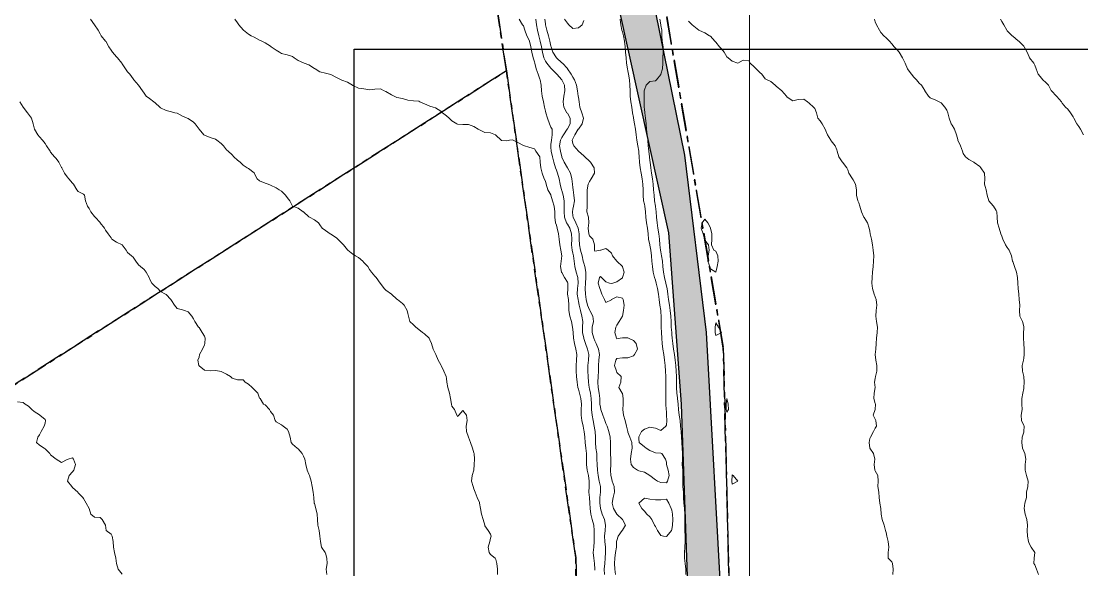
# Model space of a CAD drawing. Header units: centimetres. Extents: x 0 to 642158, y -847 to 649707.
# Drawn here: x 616800.6 to 616897, y 621414.2 to 621464.1 of the extents above; entities that cross this region are included whole.
import ezdxf

# ---------------------------------------------------------------- set-up
doc = ezdxf.new("R2010")
doc.units = ezdxf.units.CM
doc.header["$MEASUREMENT"] = 0
doc.linetypes.add('CENTERX2', pattern=[4, 2.5, -0.5, 0.5, -0.5])
doc.layers.add('MEV_grille', color=254, linetype='Continuous', lineweight=9)
doc.layers.add('WAL_topographie 0.5', color=253, linetype='Continuous', lineweight=20)
doc.layers.add('MEV_schema paysager_Ha', color=7, linetype='Continuous', lineweight=25, transparency=0.13)
doc.layers.add('SPW_parcellaire cadastral', color=7, linetype='CENTERX2', lineweight=25, true_color=0xff0542)
picture_1 = doc.add_image_def('image2.png', size_in_pixel=(6614, 11023))

# ---------------------------------------------------------------- blocks, each defined once
blk = doc.blocks.new('*U112')
at = {"layer": 'MEV_grille', "transparency": 33554687}
blk.add_lwpolyline([(0, 1825.476), (0, -1825.476)], dxfattribs=at)
blk = doc.blocks.new('*U113')
at = {"layer": 'MEV_grille', "color": 0, "linetype": 'ByBlock', "lineweight": -2, "transparency": 16777216}
blk.add_blockref('*U112', (1500, 0), dxfattribs=at)

msp = doc.modelspace()

# ---------------------------------------------------------------- hatches: boundary and pattern name
at = {"layer": 'MEV_schema paysager_Ha', "true_color": 0xffffff, "transparency": 33554687}
h = msp.add_hatch(color=7, dxfattribs=at)
h.dxf.hatch_style = 1
h.paths.add_polyline_path([(617076.957, 620775.289), (617077.201, 620777.105), (617077.126, 620779.957), (617075.099, 620784.986), (617072.172, 620790.466), (617067.368, 620798.797), (617064.065, 620804.577), (617056.243, 620818.296), (617050.046, 620830.95), (617047.611, 620836.834), (617045.379, 620844.037), (617042.362, 620852.742), (617037.909, 620861.649), (617028.342, 620880.123), (617020.095, 620896.123), (617010.198, 620916.411), (617002.446, 620933.73), (616993.044, 620956.493), (616983.642, 620978.596), (616973.25, 621002.678), (616968.962, 621012.244), (616965.663, 621021.976), (616955.436, 621040.45), (616945.21, 621059.419), (616940.921, 621068.986), (616935.478, 621077.398), (616927.231, 621088.119), (616919.756, 621098.032), (616908.594, 621115.419), (616899.05, 621136.883), (616888.424, 621173.846), (616877.62, 621211.722), (616864.401, 621250.858), (616862.596, 621274.031), (616860.047, 621301.222), (616858.914, 621326.713), (616859.197, 621346.539), (616860.896, 621376.279), (616861.463, 621404.886), (616860.613, 621429.244), (616859.48, 621444.822), (616854.948, 621465.215), (616849, 621490.706), (616837.671, 621532.058), (616829.74, 621571.711), (616822.943, 621588.705), (616820.394, 621592.954), (616812.463, 621606.549), (616808.781, 621634.306), (616806.798, 621652.15), (616807.931, 621670.56), (616809.064, 621685.289), (616812.18, 621684.156), (616809.914, 621652.433), (616812.18, 621634.873), (616813.879, 621615.896), (616816.995, 621605.7), (616822.943, 621593.52), (616829.174, 621581.341), (616832.006, 621572.561), (616837.954, 621544.521), (616851.266, 621492.689), (616857.498, 621468.614), (616860.896, 621451.903), (616862.879, 621435.758), (616864.295, 621409.984), (616863.729, 621378.545), (616862.029, 621341.724), (616862.313, 621319.632), (616865.428, 621273.181), (616866.561, 621255.621), (616870.995, 621241.549), (616880.863, 621212.431), (616888.067, 621186.88), (616893.901, 621167.537), (616903.21, 621136.7), (616913.794, 621113.645), (616922.701, 621099.354), (616933.688, 621085.113), (616938.674, 621078.225), (616946.15, 621064.154), (616956.913, 621043.761), (616966.26, 621026.766), (616969.942, 621016.853), (616981.555, 620991.079), (616995.15, 620956.807), (617005.346, 620932.732), (617016.676, 620908.941), (617026.306, 620890.247), (617038.202, 620866.455), (617044.999, 620853.993), (617049.248, 620839.831), (617054.346, 620826.519), (617065.959, 620806.409), (617077.565, 620785.227), (617080.472, 620780.563), (617081.622, 620779.211), (617083.041, 620778.332)])

# ---------------------------------------------------------------- linework, layer by layer
for points in [[(616812.18, 621684.156), (616809.914, 621652.433), (616812.18, 621634.873), (616813.879, 621615.896), (616816.995, 621605.7), (616822.943, 621593.52), (616829.174, 621581.341), (616832.006, 621572.561), (616837.954, 621544.521), (616851.266, 621492.689), (616857.498, 621468.614), (616860.896, 621451.903), (616862.879, 621435.758), (616864.295, 621409.984), (616863.729, 621378.545), (616862.029, 621341.724), (616862.313, 621319.632), (616865.428, 621273.181), (616866.561, 621255.621), (616870.995, 621241.549), (616880.863, 621212.431), (616888.067, 621186.88), (616893.901, 621167.537), (616903.21, 621136.7)], [(616899.05, 621136.883), (616888.424, 621173.846), (616877.62, 621211.722), (616864.401, 621250.858), (616862.596, 621274.031), (616860.047, 621301.222), (616858.914, 621326.713), (616859.197, 621346.539), (616860.896, 621376.279), (616861.463, 621404.886), (616860.613, 621429.244), (616859.48, 621444.822), (616854.948, 621465.215), (616849, 621490.706), (616837.671, 621532.058), (616829.74, 621571.711), (616822.943, 621588.705), (616820.394, 621592.954), (616812.463, 621606.549), (616808.781, 621634.306), (616806.798, 621652.15), (616807.931, 621670.56)]]:
    msp.add_lwpolyline(points)
at = {"layer": 'SPW_parcellaire cadastral'}
for points in [[(616944.019, 621346.288), (616891.176, 621232.847), (616887.191, 621245.822), (616886.641, 621247.973), (616862.665, 621331.766), (616865.321, 621397.898), (616864.432, 621434.347), (616858.606, 621468.447), (616903.186, 621496.996), (616854.687, 621564.33), (616835.91, 621591.288), (616876.41, 621581.683), (616934.855, 621567.822)], [(616843.298, 621468.926), (616844.699, 621459.573), (616763.576, 621407.792), (616743.058, 621394.144), (616740.611, 621398.066), (616738.619, 621401.169), (616736.954, 621403.762), (616734.539, 621407.524), (616731.193, 621412.737), (616729.448, 621415.455), (616727.649, 621418.257), (616724.212, 621423.611), (616721.042, 621428.548), (616718.189, 621432.992), (616715.449, 621437.26), (616712.283, 621442.191), (616709.628, 621446.327)], [(616858.606, 621468.447), (616864.432, 621434.347), (616865.321, 621397.898), (616862.665, 621331.766), (616870.711, 621252.787), (616861.325, 621255.728), (616853.844, 621320.918), (616853.082, 621327.776), (616851.004, 621415.295), (616844.699, 621459.573), (616843.298, 621468.926)], [(616824.509, 621315.101), (616821.791, 621319.374), (616819.331, 621323.049), (616817.024, 621327.137), (616813.887, 621330.833), (616810.287, 621336.333), (616807.322, 621340.702), (616798.391, 621353.583), (616781.304, 621380.351), (616778.838, 621384.107), (616775.859, 621388.838), (616769.222, 621399.536), (616766.461, 621403.571), (616763.576, 621407.792), (616844.699, 621459.573), (616851.004, 621415.295), (616853.082, 621327.776), (616826.937, 621311.51), (616824.509, 621315.101)]]:
    msp.add_lwpolyline(points, dxfattribs=at)
at = {"layer": 'WAL_topographie 0.5'}
for points in [[(616806.875, 621464.25), (616807.234, 621463.75), (616807.25, 621463.733), (616807.561, 621463.25), (616807.75, 621462.923), (616807.862, 621462.75), (616808.25, 621462.266), (616808.262, 621462.25), (616808.536, 621461.75), (616808.75, 621461.44), (616808.875, 621461.25), (616809.25, 621460.827), (616809.327, 621460.75), (616809.713, 621460.25), (616809.75, 621460.203), (616810.059, 621459.75), (616810.25, 621459.477), (616810.442, 621459.25), (616810.75, 621458.836), (616810.816, 621458.75), (616811.25, 621458.25), (616811.25, 621458.25), (616811.621, 621457.75), (616811.75, 621457.513), (616811.929, 621457.25), (616812.25, 621457.036), (616812.625, 621456.75), (616812.75, 621456.647), (616813.193, 621456.25), (616813.25, 621456.202), (616813.75, 621455.938), (616814.25, 621455.818), (616814.55, 621455.75), (616814.75, 621455.708), (616815.25, 621455.438), (616815.679, 621455.25), (616815.75, 621455.226), (616816.25, 621454.893), (616816.397, 621454.75), (616816.75, 621454.25), (616816.75, 621454.25), (616817.2, 621453.75), (616817.25, 621453.708), (616817.75, 621453.487), (616818.25, 621453.331), (616818.371, 621453.25), (616818.75, 621452.961), (616818.961, 621452.75), (616819.25, 621452.383), (616819.393, 621452.25), (616819.75, 621451.927), (616819.912, 621451.75), (616820.25, 621451.439), (616820.491, 621451.25), (616820.75, 621450.991), (616821.139, 621450.75), (616821.25, 621450.679), (616821.75, 621450.273), (616821.766, 621450.25), (616822.036, 621449.75), (616822.25, 621449.568), (616822.75, 621449.353), (616823.042, 621449.25), (616823.25, 621449.15), (616823.75, 621448.93), (616824.05, 621448.75), (616824.25, 621448.607), (616824.607, 621448.25), (616824.75, 621448.036), (616825.017, 621447.75), (616825.25, 621447.25), (616825.25, 621447.25), (616825.75, 621447.083), (616826.212, 621446.75), (616826.25, 621446.722), (616826.75, 621446.274), (616826.786, 621446.25), (616827.25, 621446.009), (616827.6, 621445.75), (616827.75, 621445.562), (616827.959, 621445.25), (616828.25, 621445.031), (616828.679, 621444.75), (616828.75, 621444.715), (616829.25, 621444.372), (616829.385, 621444.25), (616829.75, 621443.885), (616829.885, 621443.75), (616830.25, 621443.285), (616830.288, 621443.25), (616830.75, 621442.897), (616830.988, 621442.75), (616831.25, 621442.578), (616831.639, 621442.25), (616831.75, 621442.139), (616832.1, 621441.75), (616832.25, 621441.485), (616832.424, 621441.25), (616832.75, 621440.875), (616832.869, 621440.75), (616833.233, 621440.25), (616833.25, 621440.217), (616833.6, 621439.75), (616833.75, 621439.6), (616834.25, 621439.25), (616834.25, 621439.25), (616834.75, 621438.788), (616834.8, 621438.75), (616835.25, 621438.404), (616835.417, 621438.25), (616835.683, 621437.75), (616835.75, 621437.5), (616835.788, 621437.25), (616835.934, 621436.75), (616836.25, 621436.464), (616836.464, 621436.25), (616836.75, 621436.028), (616837.076, 621435.75), (616837.25, 621435.629), (616837.681, 621435.25), (616837.75, 621435.096), (616837.891, 621434.75), (616838.053, 621434.25), (616838.25, 621433.817), (616838.287, 621433.75), (616838.5, 621433.25), (616838.75, 621432.813), (616838.768, 621432.75), (616839.009, 621432.25), (616839.233, 621431.75), (616839.25, 621431.583), (616839.275, 621431.25), (616839.362, 621430.75), (616839.536, 621430.25), (616839.625, 621429.75), (616839.699, 621429.25), (616839.75, 621429.068), (616839.969, 621428.75), (616840.206, 621428.25), (616840.25, 621428.139), (616840.375, 621428.25), (616840.75, 621428.679), (616841.083, 621428.25), (616841.125, 621427.75), (616841.05, 621427.25), (616841.062, 621426.75), (616841.25, 621426.25), (616841.25, 621426.25), (616841.432, 621425.75), (616841.62, 621425.25), (616841.75, 621424.812), (616841.77, 621424.75), (616841.79, 621424.25), (616841.769, 621423.75), (616841.75, 621423.25), (616841.75, 621423.25), (616841.596, 621422.75), (616841.533, 621422.25), (616841.669, 621421.75), (616841.75, 621421.542), (616841.85, 621421.25), (616842.03, 621420.75), (616842.25, 621420.292), (616842.265, 621420.25), (616842.338, 621419.75), (616842.432, 621419.25), (616842.589, 621418.75), (616842.731, 621418.25), (616842.75, 621418.179), (616843.05, 621417.75), (616843.25, 621417.417), (616843.321, 621417.25), (616843.25, 621417.05), (616843.185, 621416.75), (616843.058, 621416.25), (616843.125, 621415.75), (616843.25, 621415.583), (616843.667, 621415.25), (616843.75, 621415.125), (616843.844, 621414.75), (616843.883, 621414.25), (616843.905, 621413.75)], [(616820.016, 621464.25), (616820.25, 621463.909), (616820.375, 621463.75), (616820.75, 621463.294), (616820.796, 621463.25), (616821.25, 621462.88), (616821.484, 621462.75), (616821.75, 621462.629), (616822.25, 621462.356), (616822.469, 621462.25), (616822.75, 621462.105), (616823.25, 621461.8), (616823.322, 621461.75), (616823.75, 621461.44), (616824.056, 621461.25), (616824.25, 621461.144), (616824.75, 621461.021), (616825.25, 621460.875), (616825.411, 621460.75), (616825.75, 621460.493), (616826.25, 621460.272), (616826.317, 621460.25), (616826.75, 621460.109), (616827.25, 621459.777), (616827.296, 621459.75), (616827.75, 621459.456), (616828.25, 621459.36), (616828.625, 621459.25), (616828.75, 621459.212), (616829.25, 621458.964), (616829.667, 621458.75), (616829.75, 621458.705), (616830.25, 621458.538), (616830.702, 621458.25), (616830.75, 621458.222), (616831.25, 621457.987), (616831.75, 621457.917), (616832.25, 621457.821), (616832.75, 621457.893), (616833.25, 621457.921), (616833.592, 621457.75), (616833.75, 621457.677), (616834.25, 621457.362), (616834.5, 621457.25), (616834.75, 621457.14), (616835.25, 621457.045), (616835.75, 621456.906), (616836.25, 621456.821), (616836.75, 621456.806), (616836.844, 621456.75), (616837.25, 621456.564), (616837.75, 621456.331), (616838.05, 621456.25), (616838.25, 621456.183), (616838.75, 621455.895), (616838.895, 621455.75), (616839.25, 621455.468), (616839.507, 621455.25), (616839.75, 621455.007), (616840.197, 621454.75), (616840.25, 621454.714), (616840.75, 621454.667), (616841.25, 621454.687), (616841.75, 621454.5), (616842.15, 621454.25), (616842.25, 621454.183), (616842.75, 621453.95), (616843.25, 621453.933), (616843.708, 621453.75), (616843.75, 621453.721), (616844.221, 621453.25), (616844.25, 621453.224), (616844.75, 621453.206), (616845, 621453.25), (616845.25, 621453.286), (616845.327, 621453.25), (616845.75, 621453.054), (616846.25, 621452.775), (616846.334, 621452.75), (616846.75, 621452.603), (616847.25, 621452.454), (616847.379, 621452.25), (616847.75, 621451.75), (616847.75, 621451.75), (616847.788, 621451.25), (616847.849, 621450.75), (616847.969, 621450.25), (616848.148, 621449.75), (616848.25, 621449.515), (616848.308, 621449.25), (616848.462, 621448.75), (616848.75, 621448.269), (616848.757, 621448.25), (616848.904, 621447.75), (616849.056, 621447.25), (616849.122, 621446.75), (616849.093, 621446.25), (616849.161, 621445.75), (616849.25, 621445.514), (616849.31, 621445.25), (616849.44, 621444.75), (616849.51, 621444.25), (616849.558, 621443.75), (616849.664, 621443.25), (616849.744, 621442.75), (616849.684, 621442.25), (616849.628, 621441.75), (616849.729, 621441.25), (616849.75, 621441.212), (616849.976, 621440.75), (616850.25, 621440.342), (616850.288, 621440.25), (616850.276, 621439.75), (616850.269, 621439.25), (616850.341, 621438.75), (616850.367, 621438.25), (616850.374, 621437.75), (616850.472, 621437.25), (616850.622, 621436.75), (616850.728, 621436.25), (616850.75, 621436.028), (616850.762, 621435.75), (616850.811, 621435.25), (616850.907, 621434.75), (616851.026, 621434.25), (616851.097, 621433.75), (616851.084, 621433.25), (616851.052, 621432.75), (616851.046, 621432.25), (616851.085, 621431.75), (616851.135, 621431.25), (616851.204, 621430.75), (616851.25, 621430.613), (616851.341, 621430.25), (616851.477, 621429.75), (616851.521, 621429.25), (616851.507, 621428.75), (616851.502, 621428.25), (616851.57, 621427.75), (616851.678, 621427.25), (616851.75, 621426.894), (616851.769, 621426.75), (616851.833, 621426.25), (616851.874, 621425.75), (616851.933, 621425.25), (616851.982, 621424.75), (616851.98, 621424.25), (616851.996, 621423.75), (616852.057, 621423.25), (616852.162, 621422.75), (616852.243, 621422.25), (616852.243, 621421.75), (616852.214, 621421.25), (616852.25, 621420.75), (616852.25, 621420.75), (616852.285, 621420.25), (616852.312, 621419.75), (616852.377, 621419.25), (616852.498, 621418.75), (616852.642, 621418.25), (616852.696, 621417.75), (616852.674, 621417.25), (616852.684, 621416.75), (616852.655, 621416.25), (616852.605, 621415.75), (616852.646, 621415.25), (616852.722, 621414.75), (616852.737, 621414.25), (616852.75, 621414.146)], [(616845.858, 621464.25), (616846.173, 621463.75), (616846.25, 621463.661), (616846.383, 621463.25), (616846.564, 621462.75), (616846.75, 621462.415), (616846.795, 621462.25), (616846.933, 621461.75), (616847.023, 621461.25), (616847.128, 621460.75), (616847.25, 621460.388), (616847.28, 621460.25), (616847.417, 621459.75), (616847.598, 621459.25), (616847.75, 621458.793), (616847.767, 621458.75), (616847.864, 621458.25), (616847.901, 621457.75), (616847.968, 621457.25), (616848.064, 621456.75), (616848.154, 621456.25), (616848.25, 621455.876), (616848.282, 621455.75), (616848.439, 621455.25), (616848.632, 621454.75), (616848.75, 621454.435), (616848.853, 621454.25), (616848.863, 621453.75), (616848.79, 621453.25), (616848.75, 621452.86), (616848.739, 621452.75), (616848.75, 621452.628), (616848.782, 621452.25), (616848.882, 621451.75), (616849.002, 621451.25), (616849.165, 621450.75), (616849.25, 621450.515), (616849.358, 621450.25), (616849.493, 621449.75), (616849.596, 621449.25), (616849.728, 621448.75), (616849.75, 621448.673), (616849.863, 621448.25), (616849.95, 621447.75), (616849.965, 621447.25), (616849.951, 621446.75), (616849.992, 621446.25), (616850.179, 621445.75), (616850.25, 621445.622), (616850.459, 621445.25), (616850.624, 621444.75), (616850.647, 621444.25), (616850.632, 621443.75), (616850.696, 621443.25), (616850.75, 621442.98), (616850.796, 621442.75), (616850.854, 621442.25), (616850.915, 621441.75), (616851.056, 621441.25), (616851.196, 621440.75), (616851.233, 621440.25), (616851.181, 621439.75), (616851.151, 621439.25), (616851.216, 621438.75), (616851.25, 621438.579), (616851.312, 621438.25), (616851.427, 621437.75), (616851.568, 621437.25), (616851.644, 621436.75), (616851.627, 621436.25), (616851.639, 621435.75), (616851.743, 621435.25), (616851.75, 621435.227), (616851.911, 621434.75), (616852.09, 621434.25), (616852.194, 621433.75), (616852.18, 621433.25), (616852.115, 621432.75), (616852.1, 621432.25), (616852.15, 621431.75), (616852.168, 621431.25), (616852.217, 621430.75), (616852.25, 621430.632), (616852.343, 621430.25), (616852.415, 621429.75), (616852.429, 621429.25), (616852.444, 621428.75), (616852.499, 621428.25), (616852.6, 621427.75), (616852.7, 621427.25), (616852.75, 621426.926), (616852.78, 621426.75), (616852.809, 621426.25), (616852.798, 621425.75), (616852.848, 621425.25), (616852.919, 621424.75), (616852.939, 621424.25), (616852.943, 621423.75), (616852.981, 621423.25), (616853.049, 621422.75), (616853.153, 621422.25), (616853.25, 621421.771), (616853.256, 621421.75), (616853.25, 621421.417), (616853.248, 621421.25), (616853.198, 621420.75), (616853.2, 621420.25), (616853.25, 621419.779), (616853.254, 621419.75), (616853.405, 621419.25), (616853.617, 621418.75), (616853.726, 621418.25), (616853.677, 621417.75), (616853.629, 621417.25), (616853.665, 621416.75), (616853.717, 621416.25), (616853.709, 621415.75), (616853.696, 621415.25), (616853.665, 621414.75), (616853.599, 621414.25), (616853.625, 621413.75)], [(616847.371, 621464.25), (616847.448, 621463.75), (616847.54, 621463.25), (616847.656, 621462.75), (616847.75, 621462.388), (616847.785, 621462.25), (616847.898, 621461.75), (616847.984, 621461.25), (616848.104, 621460.75), (616848.25, 621460.441), (616848.374, 621460.25), (616848.75, 621459.802), (616848.801, 621459.75), (616849.25, 621459.291), (616849.292, 621459.25), (616849.748, 621458.75), (616849.75, 621458.747), (616849.986, 621458.25), (616850.029, 621457.75), (616849.926, 621457.25), (616849.868, 621456.75), (616849.916, 621456.25), (616850.189, 621455.75), (616850.25, 621455.697), (616850.509, 621455.25), (616850.492, 621454.75), (616850.25, 621454.272), (616850.239, 621454.25), (616849.89, 621453.75), (616849.75, 621453.504), (616849.615, 621453.25), (616849.534, 621452.75), (616849.609, 621452.25), (616849.738, 621451.75), (616849.75, 621451.715), (616849.964, 621451.25), (616850.248, 621450.75), (616850.25, 621450.747), (616850.527, 621450.25), (616850.646, 621449.75), (616850.712, 621449.25), (616850.75, 621448.936), (616850.773, 621448.75), (616850.85, 621448.25), (616850.889, 621447.75), (616850.816, 621447.25), (616850.75, 621446.968), (616850.71, 621446.75), (616850.75, 621446.377), (616850.768, 621446.25), (616851.032, 621445.75), (616851.219, 621445.25), (616851.25, 621445.085), (616851.31, 621444.75), (616851.33, 621444.25), (616851.343, 621443.75), (616851.446, 621443.25), (616851.58, 621442.75), (616851.699, 621442.25), (616851.75, 621442.066), (616851.844, 621441.75), (616851.936, 621441.25), (616851.926, 621440.75), (616851.887, 621440.25), (616851.873, 621439.75), (616851.886, 621439.25), (616851.946, 621438.75), (616852.077, 621438.25), (616852.25, 621437.837), (616852.304, 621437.75), (616852.575, 621437.25), (616852.623, 621436.75), (616852.509, 621436.25), (616852.504, 621435.75), (616852.655, 621435.25), (616852.75, 621435.008), (616852.872, 621434.75), (616853.092, 621434.25), (616853.164, 621433.75), (616853.112, 621433.25), (616853.074, 621432.75), (616853.071, 621432.25), (616853.043, 621431.75), (616853.006, 621431.25), (616853.049, 621430.75), (616853.14, 621430.25), (616853.188, 621429.75), (616853.212, 621429.25), (616853.25, 621428.964), (616853.295, 621428.75), (616853.467, 621428.25), (616853.663, 621427.75), (616853.75, 621427.495), (616853.863, 621427.25), (616854.032, 621426.75), (616854.141, 621426.25), (616854.162, 621425.75), (616854.158, 621425.25), (616854.181, 621424.75), (616854.214, 621424.25), (616854.205, 621423.75), (616854.169, 621423.25), (616854.191, 621422.75), (616854.25, 621422.535), (616854.326, 621422.25), (616854.491, 621421.75), (616854.53, 621421.25), (616854.404, 621420.75), (616854.332, 621420.25), (616854.437, 621419.75), (616854.75, 621419.25), (616854.75, 621419.25), (616855.25, 621418.764), (616855.265, 621418.75), (616855.545, 621418.25), (616855.25, 621417.775), (616855.236, 621417.75), (616854.879, 621417.25), (616854.75, 621416.848), (616854.73, 621416.75), (616854.704, 621416.25), (616854.636, 621415.75), (616854.561, 621415.25), (616854.545, 621414.75), (616854.565, 621414.25), (616854.638, 621413.75)], [(616848.188, 621464.25), (616848.25, 621463.824), (616848.264, 621463.75), (616848.383, 621463.25), (616848.527, 621462.75), (616848.661, 621462.25), (616848.75, 621461.801), (616848.766, 621461.75), (616848.932, 621461.25), (616849.25, 621460.75), (616849.25, 621460.75), (616849.75, 621460.301), (616849.797, 621460.25), (616850.25, 621459.772), (616850.265, 621459.75), (616850.597, 621459.25), (616850.75, 621458.975), (616850.887, 621458.75), (616851.089, 621458.25), (616851.18, 621457.75), (616851.237, 621457.25), (616851.25, 621457.167), (616851.306, 621456.75), (616851.382, 621456.25), (616851.557, 621455.75), (616851.703, 621455.25), (616851.6, 621454.75), (616851.25, 621454.262), (616851.243, 621454.25), (616850.928, 621453.75), (616850.75, 621453.384), (616850.694, 621453.25), (616850.75, 621452.96), (616850.826, 621452.75), (616851.25, 621452.257), (616851.258, 621452.25), (616851.75, 621451.816), (616851.837, 621451.75), (616852.25, 621451.356), (616852.348, 621451.25), (616852.681, 621450.75), (616852.722, 621450.25), (616852.421, 621449.75), (616852.25, 621449.485), (616852.15, 621449.25), (616852.057, 621448.75), (616852.04, 621448.25), (616852.063, 621447.75), (616852.034, 621447.25), (616852.03, 621446.75), (616852.16, 621446.25), (616852.209, 621445.75), (616852.153, 621445.25), (616852.196, 621444.75), (616852.25, 621444.564), (616852.557, 621444.25), (616852.711, 621443.75), (616852.722, 621443.25), (616852.75, 621443.162), (616853.25, 621443.236), (616853.282, 621443.25), (616853.75, 621443.401), (616853.966, 621443.25), (616854.25, 621442.99), (616854.348, 621442.75), (616854.75, 621442.253), (616854.753, 621442.25), (616855.247, 621441.75), (616855.25, 621441.742), (616855.424, 621441.25), (616855.268, 621440.75), (616855.25, 621440.73), (616854.75, 621440.357), (616854.379, 621440.25), (616854.25, 621440.212), (616854.083, 621440.25), (616853.75, 621440.367), (616853.351, 621440.75), (616853.25, 621440.846), (616853.169, 621440.75), (616853.044, 621440.25), (616853.201, 621439.75), (616853.25, 621439.606), (616853.377, 621439.25), (616853.619, 621438.75), (616853.75, 621438.483), (616854.25, 621438.732), (616854.268, 621438.75), (616854.75, 621439), (616855.25, 621438.874), (616855.332, 621438.75), (616855.412, 621438.25), (616855.348, 621437.75), (616855.25, 621437.25), (616855.25, 621437.25), (616854.946, 621436.75), (616854.75, 621436.427), (616854.645, 621436.25), (616854.578, 621435.75), (616854.713, 621435.25), (616854.75, 621435.193), (616855.062, 621435.25), (616855.25, 621435.27), (616855.75, 621435.278), (616855.81, 621435.25), (616856.25, 621435.048), (616856.507, 621434.75), (616856.637, 621434.25), (616856.346, 621433.75), (616856.25, 621433.653), (616855.75, 621433.462), (616855.25, 621433.462), (616854.75, 621433.39), (616854.659, 621433.25), (616854.544, 621432.75), (616854.711, 621432.25), (616854.75, 621432.134), (616855.134, 621431.75), (616855.096, 621431.25), (616854.933, 621430.75), (616855.241, 621430.25), (616855.25, 621430.224), (616855.335, 621429.75), (616855.334, 621429.25), (616855.3, 621428.75), (616855.35, 621428.25), (616855.494, 621427.75), (616855.64, 621427.25), (616855.743, 621426.75), (616855.75, 621426.708), (616855.935, 621426.25), (616856.103, 621425.75), (616856.141, 621425.25), (616856.039, 621424.75), (616855.983, 621424.25), (616856.053, 621423.75), (616856.25, 621423.489), (616856.628, 621423.25), (616856.75, 621423.185), (616857.25, 621423.076), (616857.75, 621422.772), (616857.761, 621422.75), (616858.25, 621422.379), (616858.455, 621422.25), (616858.75, 621422.121), (616859.25, 621422.083), (616859.348, 621422.25), (616859.493, 621422.75), (616859.411, 621423.25), (616859.278, 621423.75), (616859.25, 621423.967), (616859.166, 621424.25), (616858.825, 621424.75), (616858.75, 621424.788), (616858.25, 621424.83), (616857.75, 621425.018), (616857.417, 621425.25), (616857.25, 621425.36), (616856.776, 621425.75), (616856.75, 621426.107), (616856.733, 621426.25), (616856.75, 621426.272), (616856.997, 621426.75), (616857.25, 621426.97), (616857.75, 621427.168), (616858.25, 621427.071), (616858.75, 621426.844), (616859.218, 621427.25), (616859.25, 621427.346), (616859.288, 621427.75), (616859.27, 621428.25), (616859.25, 621428.566), (616859.233, 621428.75), (616859.212, 621429.25), (616859.204, 621429.75), (616859.198, 621430.25), (616859.196, 621430.75), (616859.196, 621431.25), (616859.193, 621431.75), (616859.17, 621432.25), (616859.13, 621432.75), (616859.093, 621433.25), (616859.029, 621433.75), (616858.934, 621434.25), (616858.876, 621434.75), (616858.853, 621435.25), (616858.816, 621435.75), (616858.782, 621436.25), (616858.775, 621436.75), (616858.772, 621437.25), (616858.75, 621437.6), (616858.738, 621437.75), (616858.659, 621438.25), (616858.585, 621438.75), (616858.525, 621439.25), (616858.432, 621439.75), (616858.311, 621440.25), (616858.25, 621440.536), (616858.186, 621440.75), (616858.065, 621441.25), (616857.976, 621441.75), (616857.924, 621442.25), (616857.894, 621442.75), (616857.836, 621443.25), (616857.75, 621443.711), (616857.74, 621443.75), (616857.639, 621444.25), (616857.581, 621444.75), (616857.526, 621445.25), (616857.453, 621445.75), (616857.398, 621446.25), (616857.359, 621446.75), (616857.281, 621447.25), (616857.25, 621447.432), (616857.174, 621447.75), (616857.144, 621448.25), (616857.144, 621448.75), (616857.111, 621449.25), (616857.042, 621449.75), (616856.949, 621450.25), (616856.862, 621450.75), (616856.814, 621451.25), (616856.781, 621451.75), (616856.75, 621452.132), (616856.738, 621452.25), (616856.668, 621452.75), (616856.575, 621453.25), (616856.495, 621453.75), (616856.433, 621454.25), (616856.355, 621454.75), (616856.259, 621455.25), (616856.25, 621455.306), (616856.17, 621455.75), (616856.097, 621456.25), (616856.023, 621456.75), (616855.965, 621457.25), (616855.947, 621457.75), (616855.941, 621458.25), (616855.891, 621458.75), (616855.804, 621459.25), (616855.75, 621459.564), (616855.716, 621459.75), (616855.638, 621460.25), (616855.586, 621460.75), (616855.546, 621461.25), (616855.501, 621461.75), (616855.44, 621462.25), (616855.341, 621462.75), (616855.25, 621463.104), (616855.214, 621463.25), (616855.123, 621463.75), (616855.064, 621464.25)], [(616849.98, 621464.25), (616850.25, 621463.905), (616850.395, 621463.75), (616850.75, 621463.417), (616851.25, 621463.48), (616851.589, 621463.75), (616851.75, 621464.13)], [(616861.018, 621413.75), (616861.018, 621414.25), (616860.974, 621414.75), (616860.911, 621415.25), (616860.907, 621415.75), (616860.945, 621416.25), (616860.967, 621416.75), (616860.96, 621417.25), (616860.933, 621417.75), (616860.917, 621418.25), (616860.923, 621418.75), (616860.926, 621419.25), (616860.896, 621419.75), (616860.841, 621420.25), (616860.809, 621420.75), (616860.796, 621421.25), (616860.764, 621421.75), (616860.75, 621422.04), (616860.74, 621422.25), (616860.75, 621422.583), (616860.755, 621422.75), (616860.75, 621423), (616860.745, 621423.25), (616860.703, 621423.75), (616860.707, 621424.25), (616860.72, 621424.75), (616860.689, 621425.25), (616860.662, 621425.75), (616860.638, 621426.25), (616860.59, 621426.75), (616860.549, 621427.25), (616860.494, 621427.75), (616860.417, 621428.25), (616860.365, 621428.75), (616860.312, 621429.25), (616860.257, 621429.75), (616860.25, 621429.824), (616860.216, 621430.25), (616860.177, 621430.75), (616860.171, 621431.25), (616860.174, 621431.75), (616860.144, 621432.25), (616860.104, 621432.75), (616860.062, 621433.25), (616859.993, 621433.75), (616859.906, 621434.25), (616859.839, 621434.75), (616859.789, 621435.25), (616859.75, 621435.591), (616859.735, 621435.75), (616859.697, 621436.25), (616859.681, 621436.75), (616859.656, 621437.25), (616859.603, 621437.75), (616859.531, 621438.25), (616859.458, 621438.75), (616859.397, 621439.25), (616859.312, 621439.75), (616859.25, 621439.984), (616859.194, 621440.25), (616859.083, 621440.75), (616858.995, 621441.25), (616858.937, 621441.75), (616858.887, 621442.25), (616858.812, 621442.75), (616858.75, 621443.098), (616858.728, 621443.25), (616858.67, 621443.75), (616858.617, 621444.25), (616858.552, 621444.75), (616858.481, 621445.25), (616858.421, 621445.75), (616858.362, 621446.25), (616858.309, 621446.75), (616858.25, 621447.23), (616858.248, 621447.25), (616858.185, 621447.75), (616858.132, 621448.25), (616858.085, 621448.75), (616858.039, 621449.25), (616857.978, 621449.75), (616857.9, 621450.25), (616857.825, 621450.75), (616857.768, 621451.25), (616857.75, 621451.39), (616857.714, 621451.75), (616857.648, 621452.25), (616857.598, 621452.75), (616857.554, 621453.25), (616857.495, 621453.75), (616857.442, 621454.25), (616857.405, 621454.75), (616857.357, 621455.25), (616857.285, 621455.75), (616857.25, 621456.073), (616857.24, 621456.25), (616857.231, 621456.75), (616857.229, 621457.25), (616857.244, 621457.75), (616857.25, 621457.833), (616857.429, 621458.25), (616857.75, 621458.588), (616858.25, 621458.642), (616858.358, 621458.75), (616858.75, 621459.233), (616858.756, 621459.25), (616858.904, 621459.75), (616858.934, 621460.25), (616858.943, 621460.75), (616858.968, 621461.25), (616858.946, 621461.75), (616858.883, 621462.25), (616858.85, 621462.75), (616858.826, 621463.25), (616858.75, 621463.679), (616858.739, 621463.75), (616858.647, 621464.25)], [(616861.25, 621464.087), (616861.607, 621463.75), (616861.75, 621463.613), (616862.212, 621463.25), (616862.25, 621463.217), (616862.75, 621463.014), (616863.182, 621462.75), (616863.25, 621462.702), (616863.65, 621462.25), (616863.75, 621462.16), (616864.09, 621461.75), (616864.25, 621461.58), (616864.519, 621461.25), (616864.75, 621460.833), (616864.864, 621460.75), (616865.25, 621460.435), (616865.75, 621460.25), (616866.25, 621460.535), (616866.75, 621460.472), (616866.868, 621460.25), (616867.25, 621459.925), (616867.409, 621459.75), (616867.75, 621459.409), (616867.939, 621459.25), (616868.25, 621458.839), (616868.417, 621458.75), (616868.75, 621458.583), (616869.15, 621458.25), (616869.25, 621458.161), (616869.75, 621457.75), (616869.75, 621457.75), (616870.172, 621457.25), (616870.25, 621457.161), (616870.75, 621456.827), (616871.25, 621456.938), (616871.75, 621456.975), (616872.096, 621456.75), (616872.25, 621456.607), (616872.635, 621456.25), (616872.75, 621456.125), (616872.9, 621455.75), (616873.033, 621455.25), (616873.25, 621455.023), (616873.432, 621454.75), (616873.697, 621454.25), (616873.75, 621454.111), (616873.894, 621453.75), (616874.216, 621453.25), (616874.25, 621453.204), (616874.591, 621452.75), (616874.75, 621452.361), (616874.8, 621452.25), (616874.939, 621451.75), (616875.25, 621451.271), (616875.269, 621451.25), (616875.661, 621450.75), (616875.75, 621450.542), (616875.853, 621450.25), (616876.179, 621449.75), (616876.25, 621449.65), (616876.46, 621449.25), (616876.544, 621448.75), (616876.538, 621448.25), (616876.664, 621447.75), (616876.75, 621447.542), (616876.84, 621447.25), (616876.993, 621446.75), (616877.219, 621446.25), (616877.25, 621446.212), (616877.558, 621445.75), (616877.71, 621445.25), (616877.75, 621444.964), (616877.778, 621444.75), (616877.896, 621444.25), (616878.012, 621443.75), (616878.068, 621443.25), (616878.11, 621442.75), (616878.099, 621442.25), (616878.045, 621441.75), (616878.013, 621441.25), (616877.971, 621440.75), (616877.945, 621440.25), (616877.992, 621439.75), (616878.15, 621439.25), (616878.25, 621439), (616878.329, 621438.75), (616878.378, 621438.25), (616878.325, 621437.75), (616878.296, 621437.25), (616878.371, 621436.75), (616878.442, 621436.25), (616878.429, 621435.75), (616878.35, 621435.25), (616878.321, 621434.75), (616878.307, 621434.25), (616878.25, 621433.75), (616878.302, 621433.25), (616878.4, 621432.75), (616878.396, 621432.25), (616878.278, 621431.75), (616878.25, 621431.583), (616878.194, 621431.25), (616878.23, 621430.75), (616878.156, 621430.25), (616878.121, 621429.75), (616878.25, 621429.306), (616878.272, 621429.25), (616878.25, 621428.75), (616878.25, 621428.75), (616878.05, 621428.25), (616878.25, 621427.875), (616878.298, 621427.75), (616878.375, 621427.25), (616878.25, 621427.058), (616878.083, 621426.75), (616877.803, 621426.25), (616877.75, 621426.125), (616877.692, 621425.75), (616877.75, 621425.25), (616877.75, 621425.25), (616878.09, 621424.75), (616878.215, 621424.25), (616878.136, 621423.75), (616878.221, 621423.25), (616878.25, 621423.179), (616878.49, 621422.75), (616878.511, 621422.25), (616878.485, 621421.75), (616878.562, 621421.25), (616878.6, 621420.75), (616878.667, 621420.25), (616878.75, 621419.75), (616878.75, 621419.75), (616878.798, 621419.25), (616878.883, 621418.75), (616879.05, 621418.25), (616879.194, 621417.75), (616879.25, 621417.583), (616879.315, 621417.25), (616879.411, 621416.75), (616879.474, 621416.25), (616879.432, 621415.75), (616879.417, 621415.25), (616879.75, 621414.917), (616879.804, 621414.75), (616879.866, 621414.25), (616879.842, 621413.75)], [(616878.174, 621464.25), (616878.25, 621464), (616878.353, 621463.75), (616878.64, 621463.25), (616878.75, 621463.054), (616879.024, 621462.75), (616879.25, 621462.561), (616879.553, 621462.25), (616879.75, 621462.008), (616879.966, 621461.75), (616880.25, 621461.458), (616880.421, 621461.25), (616880.718, 621460.75), (616880.75, 621460.688), (616880.978, 621460.25), (616881.183, 621459.75), (616881.25, 621459.647), (616881.55, 621459.25), (616881.75, 621458.985), (616881.993, 621458.75), (616882.25, 621458.446), (616882.454, 621458.25), (616882.75, 621457.779), (616882.766, 621457.75), (616883.083, 621457.25), (616883.25, 621457.099), (616883.75, 621456.882), (616884.063, 621456.75), (616884.25, 621456.659), (616884.579, 621456.25), (616884.75, 621455.981), (616884.838, 621455.75), (616884.968, 621455.25), (616885.16, 621454.75), (616885.25, 621454.605), (616885.449, 621454.25), (616885.642, 621453.75), (616885.75, 621453.313), (616885.771, 621453.25), (616886, 621452.75), (616886.193, 621452.25), (616886.25, 621452.044), (616886.45, 621451.75), (616886.75, 621451.482), (616887.214, 621451.25), (616887.25, 621451.235), (616887.75, 621450.872), (616887.85, 621450.75), (616888.186, 621450.25), (616888.208, 621449.75), (616888.179, 621449.25), (616888.25, 621449.036), (616888.328, 621448.75), (616888.423, 621448.25), (616888.587, 621447.75), (616888.75, 621447.536), (616888.988, 621447.25), (616889.25, 621446.843), (616889.296, 621446.75), (616889.327, 621446.25), (616889.357, 621445.75), (616889.511, 621445.25), (616889.662, 621444.75), (616889.75, 621444.536), (616889.853, 621444.25), (616890.089, 621443.75), (616890.25, 621443.485), (616890.432, 621443.25), (616890.648, 621442.75), (616890.74, 621442.25), (616890.75, 621442.217), (616890.913, 621441.75), (616891.107, 621441.25), (616891.192, 621440.75), (616891.216, 621440.25), (616891.25, 621439.75), (616891.25, 621439.75), (616891.298, 621439.25), (616891.338, 621438.75), (616891.385, 621438.25), (616891.357, 621437.75), (616891.413, 621437.25), (616891.64, 621436.75), (616891.75, 621436.3), (616891.769, 621436.25), (616891.75, 621436.083), (616891.723, 621435.75), (616891.727, 621435.25), (616891.75, 621434.75), (616891.75, 621434.75), (616891.777, 621434.25), (616891.783, 621433.75), (616891.75, 621433.417), (616891.734, 621433.25), (616891.622, 621432.75), (616891.628, 621432.25), (616891.75, 621431.75), (616891.75, 621431.75), (616891.787, 621431.25), (616891.763, 621430.75), (616891.75, 621430.679), (616891.683, 621430.25), (616891.583, 621429.75), (616891.565, 621429.25), (616891.603, 621428.75), (616891.507, 621428.25), (616891.538, 621427.75), (616891.75, 621427.313), (616891.777, 621427.25), (616891.765, 621426.75), (616891.75, 621426.714), (616891.623, 621426.25), (616891.589, 621425.75), (616891.648, 621425.25), (616891.75, 621424.969), (616891.85, 621424.75), (616891.952, 621424.25), (616891.875, 621423.75), (616891.879, 621423.25), (616892.012, 621422.75), (616892.161, 621422.25), (616892.114, 621421.75), (616892, 621421.25), (616892, 621420.75), (616891.859, 621420.25), (616891.778, 621419.75), (616891.879, 621419.25), (616892.04, 621418.75), (616892.105, 621418.25), (616892.073, 621417.75), (616892.083, 621417.25), (616892.187, 621416.75), (616892.25, 621416.583), (616892.417, 621416.25), (616892.75, 621415.75), (616892.75, 621415.75), (616892.75, 621415.75), (616892.687, 621415.25), (616892.679, 621414.75), (616892.75, 621414.635), (616892.906, 621414.25), (616893.088, 621413.75)], [(616889.637, 621464.25), (616889.75, 621464.056), (616889.936, 621463.75), (616890.21, 621463.25), (616890.25, 621463.193), (616890.693, 621462.75), (616890.75, 621462.702), (616891.25, 621462.299), (616891.297, 621462.25), (616891.75, 621461.797), (616891.794, 621461.75), (616892.057, 621461.25), (616892.25, 621460.825), (616892.292, 621460.75), (616892.662, 621460.25), (616892.75, 621460.073), (616892.872, 621459.75), (616893.079, 621459.25), (616893.25, 621459.038), (616893.5, 621458.75), (616893.75, 621458.5), (616894.014, 621458.25), (616894.25, 621457.778), (616894.267, 621457.75), (616894.732, 621457.25), (616894.75, 621457.233), (616895.174, 621456.75), (616895.25, 621456.618), (616895.554, 621456.25), (616895.75, 621456.077), (616896, 621455.75), (616896.25, 621455.38), (616896.31, 621455.25), (616896.576, 621454.75), (616896.75, 621454.484), (616896.913, 621454.25), (616897.2, 621453.75)], [(616800.45, 621456.75), (616800.75, 621456.25), (616800.75, 621456.25), (616801.15, 621455.75), (616801.25, 621455.625), (616801.512, 621455.25), (616801.667, 621454.75), (616801.75, 621454.361), (616801.783, 621454.25), (616802.083, 621453.75), (616802.25, 621453.558), (616802.5, 621453.25), (616802.75, 621452.954), (616802.887, 621452.75), (616803.201, 621452.25), (616803.25, 621452.163), (616803.615, 621451.75), (616803.75, 621451.591), (616804, 621451.25), (616804.25, 621450.781), (616804.262, 621450.75), (616804.506, 621450.25), (616804.75, 621449.932), (616804.917, 621449.75), (616805.25, 621449.35), (616805.333, 621449.25), (616805.65, 621448.75), (616805.75, 621448.592), (616806.25, 621448.345), (616806.324, 621448.25), (616806.429, 621447.75), (616806.615, 621447.25), (616806.75, 621447.044), (616806.922, 621446.75), (616807.25, 621446.318), (616807.3, 621446.25), (616807.75, 621445.768), (616807.767, 621445.75), (616808.153, 621445.25), (616808.25, 621445.073), (616808.5, 621444.75), (616808.75, 621444.357), (616808.825, 621444.25), (616809.25, 621443.984), (616809.75, 621443.75), (616809.75, 621443.75), (616810.114, 621443.25), (616810.25, 621443.05), (616810.596, 621442.75), (616810.75, 621442.607), (616810.988, 621442.25), (616811.25, 621441.906), (616811.417, 621441.75), (616811.75, 621441.487), (616811.938, 621441.25), (616812.2, 621440.75), (616812.25, 621440.635), (616812.467, 621440.25), (616812.75, 621439.941), (616813.017, 621439.75), (616813.25, 621439.5), (616813.687, 621439.25), (616813.75, 621439.222), (616814.197, 621438.75), (616814.25, 621438.683), (616814.521, 621438.25), (616814.75, 621437.96), (616815.25, 621437.813), (616815.438, 621437.75), (616815.75, 621437.65), (616816.107, 621437.25), (616816.25, 621437), (616816.361, 621436.75), (616816.691, 621436.25), (616816.75, 621436.217), (616817.025, 621435.75), (616817.25, 621435.431), (616817.296, 621435.25), (616817.287, 621434.75), (616817.25, 621434.65), (616817.058, 621434.25), (616816.806, 621433.75), (616816.75, 621433.523), (616816.65, 621433.25), (616816.741, 621432.75), (616816.75, 621432.738), (616817.25, 621432.323), (616817.75, 621432.282), (616818.25, 621432.301), (616818.625, 621432.25), (616818.75, 621432.226), (616819.25, 621431.987), (616819.61, 621431.75), (616819.75, 621431.604), (616820.25, 621431.456), (616820.75, 621431.445), (616820.956, 621431.25), (616821.25, 621431.065), (616821.577, 621430.75), (616821.75, 621430.57), (616822.083, 621430.25), (616822.25, 621429.806), (616822.296, 621429.75), (616822.625, 621429.25), (616822.75, 621429.173), (616823.143, 621428.75), (616823.25, 621428.583), (616823.522, 621428.25), (616823.675, 621427.75), (616823.75, 621427.65), (616824.25, 621427.375), (616824.4, 621427.25), (616824.75, 621426.981), (616824.887, 621426.75), (616825.03, 621426.25), (616825.137, 621425.75), (616825.25, 621425.611), (616825.683, 621425.25), (616825.75, 621425.187), (616826.118, 621424.75), (616826.25, 621424.523), (616826.37, 621424.25), (616826.458, 621423.75), (616826.583, 621423.25), (616826.75, 621422.893), (616826.807, 621422.75), (616826.955, 621422.25), (616827.04, 621421.75), (616827.139, 621421.25), (616827.176, 621420.75), (616827.235, 621420.25), (616827.25, 621420.208), (616827.381, 621419.75), (616827.487, 621419.25), (616827.508, 621418.75), (616827.567, 621418.25), (616827.669, 621417.75), (616827.75, 621417.25), (616827.75, 621417.25), (616827.785, 621416.75), (616827.893, 621416.25), (616828.214, 621415.75), (616828.25, 621415.7), (616828.386, 621415.25), (616828.402, 621414.75), (616828.309, 621414.25), (616828.361, 621413.75)], [(616863.75, 621441.25), (616863.75, 621441.25), (616863.75, 621441.25), (616863.25, 621441.566), (616863.198, 621441.75), (616863.037, 621442.25), (616863.038, 621442.75), (616863.153, 621443.25), (616863.092, 621443.75), (616862.75, 621444.156), (616862.727, 621444.25), (616862.592, 621444.75), (616862.413, 621445.25), (616862.493, 621445.75), (616862.75, 621446.056), (616863.014, 621445.75), (616863.25, 621445.278), (616863.26, 621445.25), (616863.38, 621444.75), (616863.4, 621444.25), (616863.353, 621443.75), (616863.568, 621443.25), (616863.75, 621443.145), (616863.938, 621442.75), (616863.952, 621442.25), (616863.879, 621441.75), (616863.75, 621441.25)], [(616864.26, 621435.75), (616864.25, 621435.721), (616863.75, 621435.488), (616863.679, 621435.75), (616863.679, 621436.25), (616863.75, 621436.65), (616863.985, 621436.25), (616864.25, 621435.8), (616864.26, 621435.75)], [(616800.25, 621429.469), (616800.75, 621429.382), (616800.929, 621429.25), (616801.25, 621429.063), (616801.538, 621428.75), (616801.75, 621428.578), (616802.25, 621428.264), (616802.278, 621428.25), (616802.75, 621427.845), (616802.798, 621427.75), (616802.75, 621427.528), (616802.664, 621427.25), (616802.379, 621426.75), (616802.25, 621426.464), (616802.1, 621426.25), (616801.972, 621425.75), (616802.25, 621425.523), (616802.679, 621425.25), (616802.75, 621425.197), (616803.175, 621424.75), (616803.25, 621424.65), (616803.75, 621424.25), (616803.75, 621424.25), (616804.25, 621423.932), (616804.75, 621424.2), (616804.85, 621424.25), (616805.25, 621424.355), (616805.33, 621424.25), (616805.511, 621423.75), (616805.368, 621423.25), (616805.25, 621423.083), (616804.942, 621422.75), (616804.792, 621422.25), (616805.173, 621421.75), (616805.25, 621421.679), (616805.712, 621421.25), (616805.75, 621421.179), (616806.179, 621420.75), (616806.25, 621420.679), (616806.481, 621420.25), (616806.75, 621419.75), (616806.75, 621419.75), (616806.917, 621419.25), (616807.25, 621418.964), (616807.75, 621418.95), (616807.95, 621418.75), (616808.25, 621418.25), (616808.25, 621418.25), (616808.306, 621417.75), (616808.75, 621417.417), (616808.841, 621417.25), (616808.935, 621416.75), (616808.957, 621416.25), (616809.062, 621415.75), (616809.186, 621415.25), (616809.25, 621414.75), (616809.25, 621414.75), (616809.393, 621414.25), (616809.75, 621413.795)], [(616864.91, 621428.75), (616864.75, 621428.515), (616864.694, 621428.75), (616864.701, 621429.25), (616864.75, 621429.75), (616864.75, 621429.75), (616864.75, 621429.75), (616864.87, 621429.25), (616864.91, 621428.75)], [(616865.75, 621422.25), (616865.75, 621422.25), (616865.25, 621421.964), (616865.197, 621422.25), (616865.23, 621422.75), (616865.25, 621422.821), (616865.333, 621422.75), (616865.75, 621422.25), (616865.75, 621422.25)], [(616859.25, 621417.214), (616859.286, 621417.25), (616859.704, 621417.75), (616859.75, 621417.848), (616859.823, 621418.25), (616859.841, 621418.75), (616859.799, 621419.25), (616859.75, 621419.615), (616859.698, 621419.75), (616859.47, 621420.25), (616859.25, 621420.599), (616858.75, 621420.56), (616858.25, 621420.542), (616857.75, 621420.607), (616857.25, 621420.709), (616856.75, 621420.25), (616857.028, 621419.75), (616857.25, 621419.509), (616857.488, 621419.25), (616857.75, 621418.988), (616857.922, 621418.75), (616858.186, 621418.25), (616858.25, 621418.115), (616858.431, 621417.75), (616858.75, 621417.291), (616858.981, 621417.25), (616859.25, 621417.214)]]:
    msp.add_lwpolyline(points, dxfattribs=at)

# ---------------------------------------------------------------- block references
at = {"layer": 'MEV_grille', "transparency": 33554687}
msp.add_blockref('*U113', (615366.814, 620593.644), dxfattribs=at)

# ---------------------------------------------------------------- pictures from other files: only their frames are drawn
image = msp.add_image(picture_1, insert=(616830.845, 620745.783), size_in_units=(429.466, 715.756), dxfattribs=dict(brightness=75))
image.dxf.flags = 7

doc.saveas('drawing.dxf')
